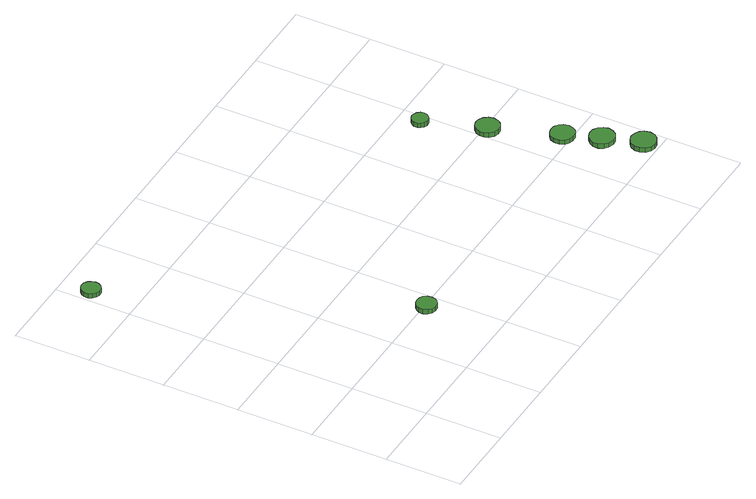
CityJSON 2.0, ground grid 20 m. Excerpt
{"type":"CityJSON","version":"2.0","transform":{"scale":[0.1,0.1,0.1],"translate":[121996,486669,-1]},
"CityObjects":{
"tree1":{"type":"SolitaryVegetationObject","attributes":{"function":"something"},"geometry":[{"type":"MultiSurface","lod":"1","boundaries":[[[0,1,2,3,4,5,6,7,8,9,10,11,12,13,14]],[[15,16,17,18,19,20,21,22,23,24,25,26,27,28,29]],[[0,29,28,1]],[[1,28,27,2]],[[2,27,26,3]],[[3,26,25,4]],[[4,25,24,5]],[[5,24,23,6]],[[6,23,22,7]],[[7,22,21,8]],[[8,21,20,9]],[[9,20,19,10]],[[10,19,18,11]],[[11,18,17,12]],[[12,17,16,13]],[[13,16,15,14]],[[14,15,29,0]]]}]},
"tree2":{"type":"SolitaryVegetationObject","attributes":{"function":"something"},"geometry":[{"type":"MultiSurface","lod":"1","boundaries":[[[30,31,32,33,34,35,36,37,38,39,40,41,42,43,44]],[[45,46,47,48,49,50,51,52,53,54,55,56,57,58,59]],[[30,59,58,31]],[[31,58,57,32]],[[32,57,56,33]],[[33,56,55,34]],[[34,55,54,35]],[[35,54,53,36]],[[36,53,52,37]],[[37,52,51,38]],[[38,51,50,39]],[[39,50,49,40]],[[40,49,48,41]],[[41,48,47,42]],[[42,47,46,43]],[[43,46,45,44]],[[44,45,59,30]]]}]},
"tree3":{"type":"SolitaryVegetationObject","attributes":{"function":"something"},"geometry":[{"type":"MultiSurface","lod":"1","boundaries":[[[60,61,62,63,64,65,66,67,68,69,70,71,72,73,74]],[[75,76,77,78,79,80,81,82,83,84,85,86,87,88,89]],[[60,89,88,61]],[[61,88,87,62]],[[62,87,86,63]],[[63,86,85,64]],[[64,85,84,65]],[[65,84,83,66]],[[66,83,82,67]],[[67,82,81,68]],[[68,81,80,69]],[[69,80,79,70]],[[70,79,78,71]],[[71,78,77,72]],[[72,77,76,73]],[[73,76,75,74]],[[74,75,89,60]]]}]},
"tree4":{"type":"SolitaryVegetationObject","attributes":{"function":"something"},"geometry":[{"type":"MultiSurface","lod":"1","boundaries":[[[90,91,92,93,94,95,96,97,98,99,100,101,102,103,104]],[[105,106,107,108,109,110,111,112,113,114,115,116,117,118,119]],[[90,119,118,91]],[[91,118,117,92]],[[92,117,116,93]],[[93,116,115,94]],[[94,115,114,95]],[[95,114,113,96]],[[96,113,112,97]],[[97,112,111,98]],[[98,111,110,99]],[[99,110,109,100]],[[100,109,108,101]],[[101,108,107,102]],[[102,107,106,103]],[[103,106,105,104]],[[104,105,119,90]]]}]},
"tree5":{"type":"SolitaryVegetationObject","attributes":{"function":"something"},"geometry":[{"type":"MultiSurface","lod":"1","boundaries":[[[120,121,122,123,124,125,126,127,128,129,130,131,132,133,134]],[[135,136,137,138,139,140,141,142,143,144,145,146,147,148,149]],[[120,149,148,121]],[[121,148,147,122]],[[122,147,146,123]],[[123,146,145,124]],[[124,145,144,125]],[[125,144,143,126]],[[126,143,142,127]],[[127,142,141,128]],[[128,141,140,129]],[[129,140,139,130]],[[130,139,138,131]],[[131,138,137,132]],[[132,137,136,133]],[[133,136,135,134]],[[134,135,149,120]]]}]},
"tree6":{"type":"SolitaryVegetationObject","attributes":{"function":"something"},"geometry":[{"type":"MultiSurface","lod":"1","boundaries":[[[150,151,152,153,154,155,156,157,158,159,160,161,162,163,164]],[[165,166,167,168,169,170,171,172,173,174,175,176,177,178,179]],[[150,179,178,151]],[[151,178,177,152]],[[152,177,176,153]],[[153,176,175,154]],[[154,175,174,155]],[[155,174,173,156]],[[156,173,172,157]],[[157,172,171,158]],[[158,171,170,159]],[[159,170,169,160]],[[160,169,168,161]],[[161,168,167,162]],[[162,167,166,163]],[[163,166,165,164]],[[164,165,179,150]]]}]},
"tree7":{"type":"SolitaryVegetationObject","attributes":{"function":"something"},"geometry":[{"type":"MultiSurface","lod":"1","boundaries":[[[180,181,182,183,184,185,186,187,188,189,190,191,192,193,194]],[[195,196,197,198,199,200,201,202,203,204,205,206,207,208,209]],[[180,209,208,181]],[[181,208,207,182]],[[182,207,206,183]],[[183,206,205,184]],[[184,205,204,185]],[[185,204,203,186]],[[186,203,202,187]],[[187,202,201,188]],[[188,201,200,189]],[[189,200,199,190]],[[190,199,198,191]],[[191,198,197,192]],[[192,197,196,193]],[[193,196,195,194]],[[194,195,209,180]]]}]}
},
"vertices":[
[59,923,19],[57,933,19],[51,941,19],[42,947,19],[31,948,19],[22,945,19],[14,938,19],[10,928,19],[10,918,19],[14,908,19],[22,901,19],[31,898,19],[42,899,19],[51,905,19],[57,913,19],[57,913,7],[51,905,7],[42,899,7],[31,898,7],[22,901,7],[14,908,7],[10,918,7],[10,928,7],[14,938,7],[22,945,7],[31,948,7],[42,947,7],[51,941,7],[57,933,7],[59,923,7],
[384,193,22],[382,204,22],[376,213,22],[366,218,22],[355,219,22],[345,216,22],[337,209,22],[332,199,22],[332,188,22],[337,178,22],[345,170,22],[355,167,22],[366,168,22],[376,174,22],[382,182,22],[382,182,9],[376,174,9],[366,168,9],[355,167,9],[345,170,9],[337,178,9],[332,188,9],[332,199,9],[337,209,9],[345,216,9],[355,219,9],[366,218,9],[376,213,9],[382,204,9],[384,193,9],
[992,542,27],[990,551,27],[984,558,27],[977,562,27],[968,563,27],[959,560,27],[953,554,27],[949,546,27],[949,537,27],[953,529,27],[959,523,27],[968,520,27],[977,521,27],[984,526,27],[990,533,27],[990,533,14],[984,526,14],[977,521,14],[968,520,14],[959,523,14],[953,529,14],[949,537,14],[949,546,14],[953,554,14],[959,560,14],[968,563,14],[977,562,14],[984,558,14],[990,551,14],[992,542,14],
[1054,388,26],[1051,400,26],[1044,411,26],[1032,417,26],[1020,419,26],[1007,415,26],[998,406,26],[993,394,26],[993,381,26],[998,370,26],[1007,361,26],[1020,357,26],[1032,358,26],[1044,365,26],[1051,375,26],[1051,375,13],[1044,365,13],[1032,358,13],[1020,357,13],[1007,361,13],[998,370,13],[993,381,13],[993,394,13],[998,406,13],[1007,415,13],[1020,419,13],[1032,417,13],[1044,411,13],[1051,400,13],[1054,388,13],
[1114,218,26],[1111,231,26],[1104,241,26],[1093,248,26],[1080,249,26],[1068,245,26],[1058,237,26],[1053,225,26],[1053,212,26],[1058,200,26],[1068,192,26],[1080,188,26],[1093,189,26],[1104,195,26],[1111,206,26],[1111,206,14],[1104,195,14],[1093,189,14],[1080,188,14],[1068,192,14],[1058,200,14],[1053,212,14],[1053,225,14],[1058,237,14],[1068,245,14],[1080,249,14],[1093,248,14],[1104,241,14],[1111,231,14],[1114,218,14],
[1148,129,27],[1145,142,27],[1137,153,27],[1125,160,27],[1112,161,27],[1099,157,27],[1089,148,27],[1083,136,27],[1083,122,27],[1089,110,27],[1099,101,27],[1112,97,27],[1125,98,27],[1137,105,27],[1145,116,27],[1145,116,14],[1137,105,14],[1125,98,14],[1112,97,14],[1099,101,14],[1089,110,14],[1083,122,14],[1083,136,14],[1089,148,14],[1099,157,14],[1112,161,14],[1125,160,14],[1137,153,14],[1145,142,14],[1148,129,14],
[1182,35,27],[1179,49,27],[1171,60,27],[1159,66,27],[1146,68,27],[1133,64,27],[1123,55,27],[1117,42,27],[1117,29,27],[1123,16,27],[1133,7,27],[1146,3,27],[1159,5,27],[1171,11,27],[1179,22,27],[1179,22,14],[1171,11,14],[1159,5,14],[1146,3,14],[1133,7,14],[1123,16,14],[1117,29,14],[1117,42,14],[1123,55,14],[1133,64,14],[1146,68,14],[1159,66,14],[1171,60,14],[1179,49,14],[1182,35,14]
]}
